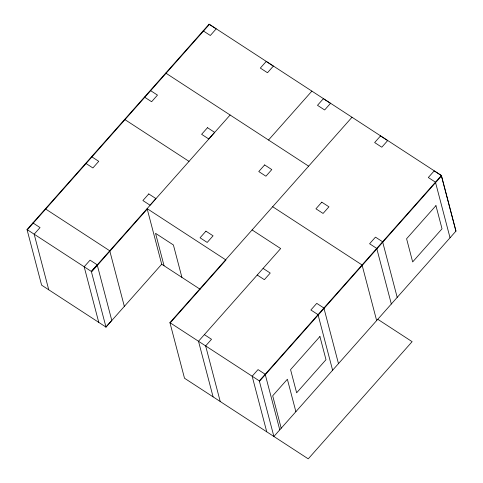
<?xml version="1.0" encoding="UTF-8"?>
<svg xmlns="http://www.w3.org/2000/svg" width="483" height="483" viewBox="0 0 483 483"><rect width="100%" height="100%" fill="white"/><g stroke="black" fill="none" stroke-linecap="round" stroke-linejoin="round"><path stroke-width="0.72" d="M170.257 322.855L225.978 260.005L147.122 208.632L161.708 264.231L105.988 327.082L41.61 285.139L27.024 229.54L209.109 24.15L441.728 175.697L259.643 381.093L169.919 322.638L352.004 117.248M27.356 229.757L209.441 24.367M98.767 322.378L84.181 266.779L90.055 260.156L97.198 264.811L91.329 271.434L105.988 327.082M91.402 271.482L230.119 115.008M147.454 208.849L91.734 271.7L27.024 229.54M268.524 140.028L311.891 91.112M105.916 327.033L111.784 320.41L97.198 264.811M209.048 24.216L216.191 28.871L210.322 35.494L203.174 30.84M165.741 73.066L308.637 166.164M150.328 90.454L157.476 95.109L151.602 101.732L144.459 97.077M272.678 206.73L362.063 264.968L376.649 320.567M124.638 119.428L189.016 161.37M252.096 229.944L280.671 248.564L198.501 341.258L213.088 396.857M377.778 319.287L412.126 341.668L308.239 458.85L184.506 378.237L169.919 322.638M91.613 156.685L98.755 161.34L92.887 167.963L85.739 163.308M263.09 268.403L270.232 273.058L264.364 279.681L257.216 275.026M161.708 264.231L200.101 289.245M45.372 208.843L109.75 250.786L124.336 306.385M32.898 222.917L40.041 227.571L34.166 234.195L48.753 289.794M204.369 334.634L211.518 339.289L205.643 345.913L220.23 401.512M455.916 231.152L441.329 175.552L434.187 170.897L428.312 177.521L435.455 182.176L450.041 237.775M397.201 297.383L382.614 241.784L375.466 237.129L369.598 243.752L376.74 248.407L391.327 304.006M338.48 363.614L323.894 308.015L316.751 303.36L310.877 309.983L318.025 314.638L332.612 370.238M295.88 411.667L287.373 379.24L272.69 395.794L281.203 428.228M279.766 429.852L265.179 374.253L258.031 369.598L252.162 376.221L266.749 431.82M181.916 277.393L173.403 244.966L155.544 233.325L164.051 265.759M148.77 193.924L142.902 200.548L150.044 205.203L155.918 198.579L148.77 193.924M207.491 127.693L201.616 134.316L208.759 138.971L214.633 132.348L207.491 127.693M266.205 61.456L260.331 68.079L267.479 72.734L273.348 66.111L266.205 61.456M205.933 231.164L200.059 237.787L207.201 242.442L213.075 235.819L205.933 231.164M264.648 164.932L258.773 171.556L265.922 176.21L271.79 169.587L264.648 164.932M323.362 98.695L317.494 105.318L324.636 109.973L330.511 103.35L323.362 98.695M321.805 202.172L315.936 208.795L323.079 213.45L328.953 206.821L321.805 202.172M380.526 135.934L374.651 142.557L381.793 147.212L387.668 140.589L380.526 135.934M441.39 175.48L259.305 380.876L273.891 436.475L455.976 231.079L441.39 175.48M319.921 336.518L290.561 369.634L296.64 392.8L325.995 359.684L319.921 336.518M435.944 205.637L406.589 238.759L412.663 261.925L442.023 228.809L435.944 205.637"/></g></svg>
